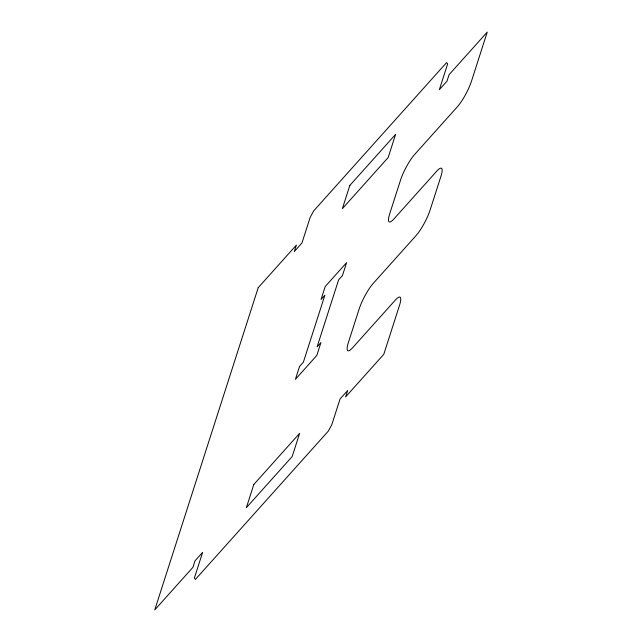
<?xml version="1.0" encoding="UTF-8"?>
<svg xmlns="http://www.w3.org/2000/svg" width="642" height="642" viewBox="0 0 642 642"><rect width="100%" height="100%" fill="white"/><g stroke="black" fill="none" stroke-linecap="round" stroke-linejoin="round"><path stroke-width="0.96" d="M258.212 287.68L154.762 609.9L192.929 567.303L194.999 560.859L202.631 552.337L194.357 578.113L195.409 579.429L328.247 431.191L331.778 424.763L340.051 398.987L347.683 390.472L345.613 396.917L383.788 354.32L399.509 305.343A20.817 4.366 -62.3 0 0 395.32 300.095L352.562 347.803A20.817 4.366 -62.3 0 1 348.373 342.563L359.127 309.051A20.817 4.366 -62.3 0 1 373.259 283.363L416.008 235.654A20.817 4.366 -62.3 0 0 430.132 209.966L440.893 176.454A20.817 4.366 -62.3 0 0 436.696 171.213L393.947 218.922A20.817 4.366 -62.3 0 1 389.75 213.674L400.512 180.169A20.817 4.366 -62.3 0 1 414.636 154.473L457.385 106.765A20.817 4.366 -62.3 0 0 471.517 81.077L487.238 32.1L449.071 74.697L447.001 81.141L439.369 89.663L447.643 63.887L446.591 62.571L313.753 210.809L310.222 217.237L301.949 243.013L294.317 251.528L296.387 245.083L258.212 287.68M253.823 484.469L246.368 507.67L292.174 456.55L299.621 433.35L253.823 484.469M349.826 185.45L342.379 208.65L388.177 157.531L395.632 134.33L349.826 185.45M299.549 366.438L295.416 379.326L316.787 355.475L320.928 342.579L317.108 346.84L338.631 279.824L342.451 275.562L346.584 262.674L325.205 286.525L321.072 299.421L324.892 295.159L303.369 362.176L299.549 366.438"/></g></svg>
